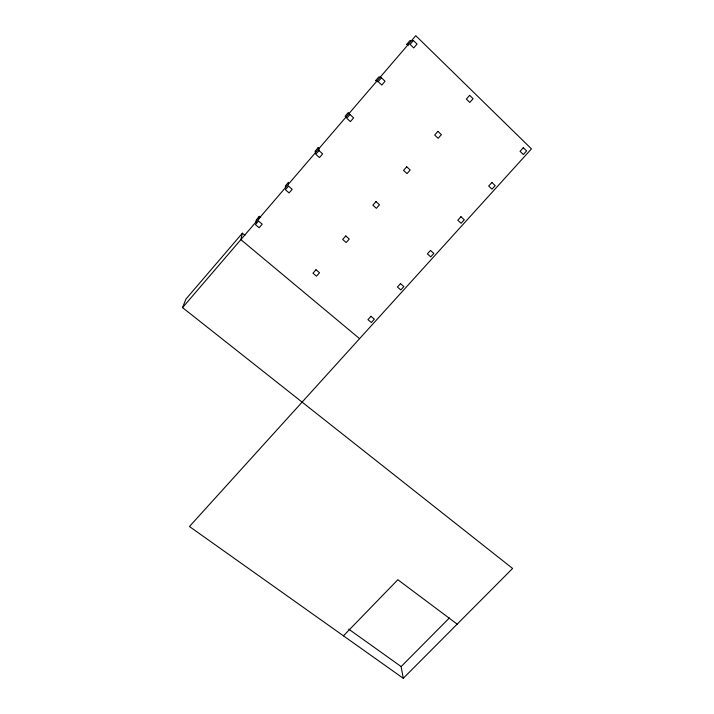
<?xml version="1.0" encoding="UTF-8"?>
<svg xmlns="http://www.w3.org/2000/svg" width="714" height="714" viewBox="0 0 714 714"><rect width="100%" height="100%" fill="white"/><g stroke="black" fill="none" stroke-linecap="round" stroke-linejoin="round"><path stroke-width="1.07" d="M285.421 187.773L285.457 185.81L288.483 182.275L288.492 184.194M258.816 219.171L259.28 216.342L260.717 217.565M255.791 222.706L256.299 219.823L259.28 216.342M244.938 235.334L242.385 233.192L240.859 239.636L359.57 338.659M182.552 307.627L415.78 35.7L531.448 148.869L189.451 526.521L403.267 678.3L512.598 568.46L182.552 307.627L185.908 299.112L242.385 233.192M319.577 148.958L318.149 147.673L315.07 151.261L315.57 153.278M377.135 81.86L375.716 80.521L378.893 76.817L380.58 77.487M408.185 45.669L406.775 44.304L409.997 40.537L412.567 40.528M343.443 635.835L397.85 579.732L457.174 624.143M403.267 678.3L401.143 666.581L449.356 617.976M406.775 44.304L408.988 44.366M375.716 80.521L377.34 81.253M348.727 629.15L401.143 666.581M349.387 113.847L348.28 112.526L345.157 116.177L346.21 117.56M318.149 147.673L318.703 149.619M258.513 221.063L255.451 224.633L259.146 227.757L262.208 224.196L258.513 221.063M288.501 186.113L285.395 189.737L289.081 192.932L292.187 189.317L288.501 186.113M318.979 150.592L315.811 154.278L319.488 157.553L322.648 153.876L318.979 150.592M349.949 114.499L346.736 118.247L350.387 121.603L353.6 117.864L349.949 114.499M381.428 77.817L378.161 81.628L381.794 85.064L385.06 81.262L381.428 77.817M413.424 40.528L410.104 44.393L413.727 47.918L417.038 44.054L413.424 40.528M315.99 269.749L312.946 273.194L316.481 276.184L319.524 272.739L315.99 269.749M345.754 235.959L342.666 239.467L346.192 242.519L349.28 239.029L345.754 235.959M375.992 201.643L372.86 205.204L376.367 208.327L379.5 204.775L375.992 201.643M406.712 166.773L403.526 170.396L407.016 173.6L410.202 169.986L406.712 166.773M437.923 131.349L434.683 135.026L438.155 138.311L441.395 134.643L437.923 131.349M469.634 95.355L466.34 99.094L469.803 102.45L473.087 98.728L469.634 95.355M370.959 316.311L367.942 319.649L371.334 322.514L374.341 319.176L370.959 316.311M400.5 283.619L397.439 287.01L400.804 289.938L403.865 286.555L400.5 283.619M430.488 250.427L427.383 253.872L430.729 256.87L433.844 253.434L430.488 250.427M460.949 216.717L457.79 220.215L461.128 223.277L464.279 219.796L460.949 216.717M491.884 182.481L488.671 186.033L491.991 189.174L495.195 185.631L491.884 182.481M523.3 147.709L520.042 151.314L523.344 154.527L526.602 150.922L523.3 147.709"/></g></svg>
